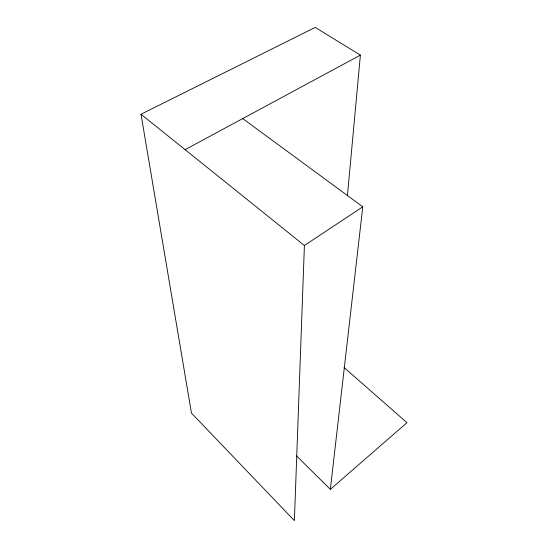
<?xml version="1.0" encoding="UTF-8"?>
<svg xmlns="http://www.w3.org/2000/svg" width="548" height="548" viewBox="0 0 548 548"><rect width="100%" height="100%" fill="white"/><g stroke="black" fill="none" stroke-linecap="round" stroke-linejoin="round"><path stroke-width="0.82" d="M141.014 114.244L304.407 245.511L294.386 520.6L191.464 413.103L141.014 114.244L315.203 27.4L360.392 55.129L347.432 195.615M296.249 455.662L330.348 489.337L362.776 206.802L242.696 118.601M330.348 489.337L406.986 422.693L344.089 367.53M304.407 245.511L362.776 206.802M185.094 149.659L360.392 55.129"/></g></svg>
